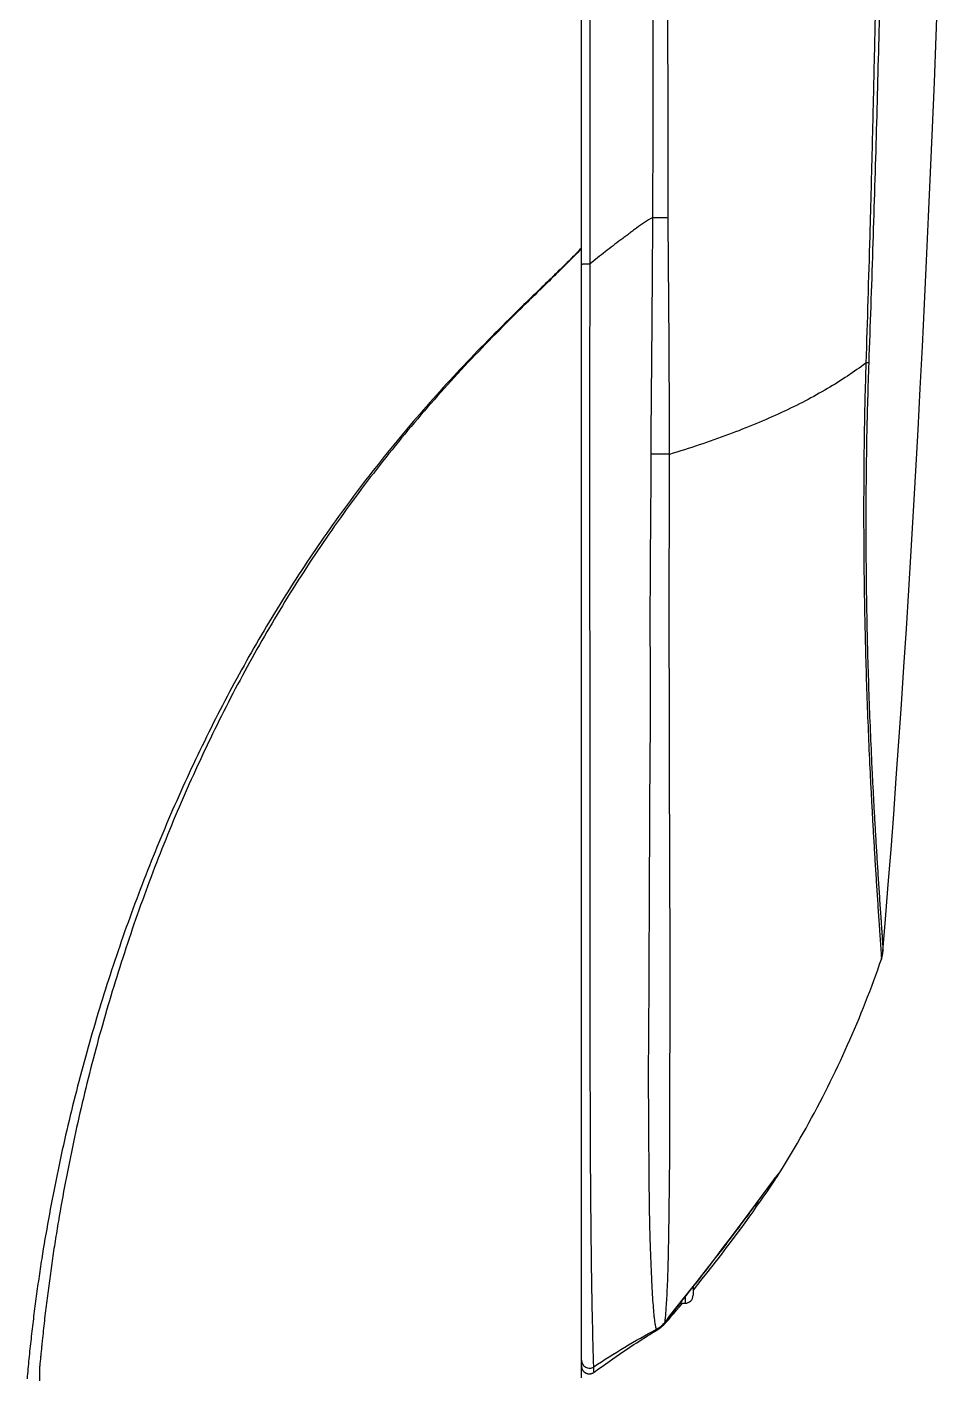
# Model space of a CAD drawing. Header units: millimetres. Extents: x 5828 to 6704, y 123 to 421.
# Drawn here: x 6343.873 to 6346.729, y 261.085 to 265.32 of the extents above; entities that cross this region are included whole.
import ezdxf

# ---------------------------------------------------------------- set-up
doc = ezdxf.new("R2010")
doc.units = ezdxf.units.MM
doc.layers.add('外形图', color=7, linetype='Continuous')

msp = doc.modelspace()

# ---------------------------------------------------------------- linework, layer by layer
at = {"layer": '外形图', "linetype": 'ByBlock'}
for p, q in [((6345.611, 261.085), (6345.611, 276.4787)), ((6346.5564, 262.4224), (6346.5646, 262.5237)), ((6346.5558, 262.4168), (6346.5559, 262.4176)), ((6346.5559, 262.4176), (6346.556, 262.4184)), ((6346.556, 262.4184), (6346.5561, 262.4191)), ((6346.5561, 262.4191), (6346.5562, 262.4198)), ((6346.5562, 262.4205), (6346.5563, 262.4211)), ((6346.5562, 262.4198), (6346.5562, 262.4205)), ((6346.5563, 262.4211), (6346.5564, 262.4218)), ((6346.5564, 262.4218), (6346.5564, 262.4224)), ((6346.2268, 261.7196), (6346.2413, 261.7428)), ((6346.1372, 261.6017), (6346.2141, 261.7061)), ((6346.207, 261.6895), (6346.2129, 261.6984)), ((6346.2129, 261.6984), (6346.2174, 261.7051)), ((6346.2141, 261.7061), (6346.2186, 261.7122)), ((6346.2174, 261.7051), (6346.2207, 261.7101)), ((6346.2186, 261.7122), (6346.2214, 261.7158)), ((6346.2207, 261.7101), (6346.2231, 261.7138)), ((6346.2214, 261.7158), (6346.2232, 261.7183)), ((6346.2231, 261.7138), (6346.2252, 261.7171)), ((6346.2232, 261.7183), (6346.2248, 261.7203)), ((6346.2248, 261.7203), (6346.2258, 261.7216)), ((6346.2252, 261.7171), (6346.2268, 261.7196)), ((6346.2258, 261.7216), (6346.2267, 261.7227)), ((6346.2267, 261.7227), (6346.2271, 261.7233)), ((6346.2271, 261.7233), (6346.2276, 261.7238)), ((6346.2276, 261.7238), (6346.2279, 261.7242)), ((6346.2279, 261.7242), (6346.2282, 261.7246)), ((6346.2285, 261.725), (6346.2286, 261.725)), ((6346.1724, 261.6391), (6346.1832, 261.6546)), ((6346.1832, 261.6546), (6346.1928, 261.6686)), ((6346.1928, 261.6686), (6346.2003, 261.6796)), ((6346.2003, 261.6796), (6346.207, 261.6895)), ((6346.1492, 261.6063), (6346.1604, 261.6222)), ((6346.1604, 261.6222), (6346.1724, 261.6391)), ((6346.1089, 261.5636), (6346.1372, 261.6017)), ((6346.1105, 261.5529), (6346.1242, 261.5716)), ((6346.1242, 261.5716), (6346.1371, 261.5894)), ((6346.1371, 261.5894), (6346.1492, 261.6063)), ((6346.0559, 261.4936), (6346.082, 261.5279)), ((6346.0815, 261.5138), (6346.0962, 261.5336)), ((6346.082, 261.5279), (6346.1089, 261.5636)), ((6346.0962, 261.5336), (6346.1105, 261.5529)), ((6346.0293, 261.4589), (6346.0559, 261.4936)), ((6346.0509, 261.4734), (6346.0662, 261.4936)), ((6346.0662, 261.4936), (6346.0815, 261.5138)), ((6346.003, 261.425), (6346.0293, 261.4589)), ((6346.0199, 261.4335), (6346.0354, 261.4533)), ((6346.0354, 261.4533), (6346.0509, 261.4734)), ((6345.9739, 261.3878), (6346.003, 261.425)), ((6345.9899, 261.3954), (6346.0047, 261.4141)), ((6346.0047, 261.4141), (6346.0199, 261.4335)), ((6345.9357, 261.3393), (6345.9739, 261.3878)), ((6345.961, 261.3713), (6345.961, 261.3443)), ((6345.9756, 261.3776), (6345.9899, 261.3954)), ((6345.8874, 261.2783), (6345.9357, 261.3393)), ((6345.9185, 261.3082), (6345.9278, 261.3193)), ((6345.9199, 261.3193), (6345.936, 261.3193)), ((6345.936, 261.3397), (6345.936, 261.3193)), ((6345.8805, 261.2696), (6345.8874, 261.2783)), ((6345.8836, 261.2678), (6345.888, 261.2728)), ((6345.888, 261.2728), (6345.8939, 261.2795)), ((6345.8939, 261.2795), (6345.9005, 261.2871)), ((6345.9005, 261.2871), (6345.909, 261.2971)), ((6345.909, 261.2971), (6345.9185, 261.3082)), ((6345.8332, 261.2263), (6345.8411, 261.231)), ((6345.8411, 261.231), (6345.8483, 261.2354)), ((6345.8655, 261.2509), (6345.8687, 261.2545)), ((6345.8687, 261.2545), (6345.8743, 261.2615)), ((6345.871, 261.2538), (6345.8755, 261.2587)), ((6345.871, 261.2538), (6345.8712, 261.2541)), ((6345.8743, 261.2615), (6345.8768, 261.2648)), ((6345.8755, 261.2587), (6345.8775, 261.261)), ((6345.8768, 261.2648), (6345.8805, 261.2696)), ((6345.8775, 261.261), (6345.8804, 261.2642)), ((6345.8804, 261.2642), (6345.8836, 261.2678)), ((6345.7627, 261.1813), (6345.7735, 261.1885)), ((6345.7735, 261.1885), (6345.7844, 261.1955)), ((6345.7844, 261.1955), (6345.7953, 261.2026)), ((6345.7953, 261.2026), (6345.8064, 261.2097)), ((6345.8064, 261.2097), (6345.8177, 261.2167)), ((6345.8177, 261.2167), (6345.8254, 261.2215)), ((6345.8254, 261.2215), (6345.8332, 261.2263)), ((6345.7091, 261.1448), (6345.7199, 261.1523)), ((6345.7199, 261.1523), (6345.7306, 261.1597)), ((6345.7306, 261.1597), (6345.7413, 261.167)), ((6345.7413, 261.167), (6345.752, 261.1742)), ((6345.752, 261.1742), (6345.7627, 261.1813)), ((6345.6508, 261.103), (6345.6648, 261.1132)), ((6345.6648, 261.1132), (6345.6761, 261.1214)), ((6345.6761, 261.1214), (6345.6872, 261.1293)), ((6345.6872, 261.1293), (6345.6982, 261.1371)), ((6345.6982, 261.1371), (6345.7091, 261.1448))]:
    msp.add_line(p, q, dxfattribs=at)
for points in [[(6346.5646, 262.5237), (6346.5731, 262.6317), (6346.5816, 262.7413), (6346.5899, 262.8525), (6346.5981, 262.9654), (6346.6061, 263.08), (6346.6141, 263.1962), (6346.6219, 263.314), (6346.6296, 263.4335), (6346.6372, 263.5547), (6346.6447, 263.6776), (6346.652, 263.8023), (6346.6592, 263.9287), (6346.6663, 264.057), (6346.6732, 264.187), (6346.68, 264.3187), (6346.6866, 264.4523), (6346.6931, 264.5877), (6346.6994, 264.7248), (6346.7056, 264.8638), (6346.7116, 265.0045), (6346.7175, 265.1471), (6346.7232, 265.2914), (6346.7287, 265.4376)], [(6346.5514, 262.3983), (6346.5516, 262.399), (6346.5519, 262.4), (6346.5522, 262.401), (6346.5525, 262.4019), (6346.5528, 262.4028), (6346.553, 262.4036), (6346.5532, 262.4045), (6346.5535, 262.4053), (6346.5537, 262.4061), (6346.5539, 262.4068), (6346.554, 262.4075), (6346.5542, 262.4082), (6346.5543, 262.4089), (6346.5545, 262.4096), (6346.5546, 262.4102), (6346.5548, 262.4108), (6346.5549, 262.4114), (6346.555, 262.412), (6346.5551, 262.4125), (6346.5552, 262.413), (6346.5553, 262.4136), (6346.5554, 262.4141), (6346.5554, 262.4145), (6346.5555, 262.415), (6346.5556, 262.4155), (6346.5557, 262.4159), (6346.5558, 262.4168)], [(6346.2413, 261.7428), (6346.2508, 261.7583), (6346.2603, 261.7739), (6346.2696, 261.7896), (6346.2789, 261.8053), (6346.2881, 261.821), (6346.2972, 261.8368), (6346.3062, 261.8526), (6346.3151, 261.8685), (6346.324, 261.8845), (6346.3327, 261.9004), (6346.3414, 261.9165), (6346.3499, 261.9325), (6346.3584, 261.9487), (6346.3668, 261.9648), (6346.375, 261.9811), (6346.3832, 261.9973), (6346.3913, 262.0136), (6346.3993, 262.03), (6346.4073, 262.0464), (6346.4151, 262.0628), (6346.4228, 262.0793), (6346.4305, 262.0958), (6346.438, 262.1123), (6346.4454, 262.1289), (6346.4528, 262.1456), (6346.4601, 262.1622), (6346.4672, 262.1789), (6346.4743, 262.1957), (6346.4813, 262.2124), (6346.4881, 262.2293), (6346.4949, 262.2461), (6346.5016, 262.263), (6346.5082, 262.2799), (6346.5147, 262.2968), (6346.5211, 262.3138), (6346.5274, 262.3308), (6346.5336, 262.3479), (6346.5397, 262.3649), (6346.5457, 262.382), (6346.5514, 262.3983)], [(6346.2282, 261.7246), (6346.2284, 261.7248), (6346.2284, 261.7249)], [(6346.2286, 261.7251), (6346.2286, 261.7251), (6346.2287, 261.7251), (6346.2287, 261.7252)], [(6345.961, 261.3596), (6345.9619, 261.3607), (6345.9756, 261.3776)], [(6345.8483, 261.2354), (6345.8495, 261.2361), (6345.8506, 261.2368), (6345.8516, 261.2375), (6345.8527, 261.2381), (6345.8537, 261.2388), (6345.8547, 261.2396), (6345.8557, 261.2403), (6345.8567, 261.241), (6345.8577, 261.2417), (6345.8587, 261.2425), (6345.8596, 261.2432), (6345.8605, 261.244), (6345.8614, 261.2447), (6345.8623, 261.2455), (6345.8632, 261.2462), (6345.8641, 261.247), (6345.8649, 261.2477), (6345.8657, 261.2485), (6345.8665, 261.2493), (6345.8673, 261.25), (6345.8681, 261.2508), (6345.8688, 261.2516), (6345.8696, 261.2523), (6345.8703, 261.2531), (6345.871, 261.2538)], [(6345.611, 261.1231), (6345.611, 261.1226), (6345.611, 261.1222), (6345.611, 261.1217), (6345.6111, 261.1212), (6345.6111, 261.1208), (6345.6112, 261.1203), (6345.6112, 261.1198), (6345.6113, 261.1194), (6345.6114, 261.1189), (6345.6114, 261.1184), (6345.6115, 261.118), (6345.6116, 261.1175), (6345.6117, 261.1171), (6345.6119, 261.1166), (6345.612, 261.1162), (6345.6121, 261.1157), (6345.6123, 261.1153), (6345.6124, 261.1148), (6345.6126, 261.1144), (6345.6128, 261.1139), (6345.6129, 261.1135), (6345.6131, 261.1131), (6345.6133, 261.1126), (6345.6135, 261.1122), (6345.6137, 261.1118), (6345.6139, 261.1114), (6345.6142, 261.111), (6345.6144, 261.1106), (6345.6146, 261.1101), (6345.6149, 261.1097), (6345.6151, 261.1094), (6345.6154, 261.109), (6345.6157, 261.1086), (6345.6159, 261.1082), (6345.6162, 261.1078), (6345.6165, 261.1075), (6345.6168, 261.1071), (6345.6171, 261.1067), (6345.6174, 261.1064), (6345.6178, 261.106), (6345.6181, 261.1057), (6345.6184, 261.1054), (6345.6187, 261.105), (6345.6191, 261.1047), (6345.6194, 261.1044), (6345.6198, 261.1041), (6345.6202, 261.1038), (6345.6205, 261.1035), (6345.6209, 261.1032), (6345.6213, 261.1029), (6345.6217, 261.1026), (6345.622, 261.1024), (6345.6224, 261.1021), (6345.6228, 261.1019), (6345.6232, 261.1016), (6345.6236, 261.1014), (6345.6241, 261.1012), (6345.6245, 261.1009), (6345.6249, 261.1007), (6345.6253, 261.1005), (6345.6257, 261.1003), (6345.6262, 261.1001), (6345.6266, 261.1), (6345.627, 261.0998), (6345.6275, 261.0996), (6345.6279, 261.0995), (6345.6284, 261.0993), (6345.6288, 261.0992), (6345.6293, 261.099), (6345.6297, 261.0989), (6345.6302, 261.0988), (6345.6306, 261.0987), (6345.6311, 261.0986), (6345.6316, 261.0985), (6345.632, 261.0984), (6345.6325, 261.0984), (6345.633, 261.0983), (6345.6334, 261.0983), (6345.6339, 261.0982), (6345.6344, 261.0982), (6345.6348, 261.0981), (6345.6353, 261.0981), (6345.6358, 261.0981), (6345.6362, 261.0981), (6345.6367, 261.0981), (6345.6372, 261.0981), (6345.6376, 261.0982), (6345.6381, 261.0982), (6345.6386, 261.0983), (6345.6391, 261.0983), (6345.6395, 261.0984), (6345.64, 261.0984), (6345.6404, 261.0985), (6345.6409, 261.0986), (6345.6414, 261.0987), (6345.6418, 261.0988), (6345.6423, 261.0989), (6345.6427, 261.099), (6345.6432, 261.0992), (6345.6436, 261.0993), (6345.6441, 261.0995), (6345.6445, 261.0996), (6345.645, 261.0998), (6345.6454, 261.1), (6345.6458, 261.1001), (6345.6463, 261.1003), (6345.6467, 261.1005), (6345.6471, 261.1007), (6345.6475, 261.1009), (6345.648, 261.1012), (6345.6484, 261.1014), (6345.6488, 261.1016), (6345.6492, 261.1019), (6345.6496, 261.1021), (6345.65, 261.1024), (6345.6504, 261.1026), (6345.6507, 261.1029)]]:
    msp.add_lwpolyline(points, dxfattribs=at)
for centre, radius, start, end in [((6345.8328, 257.7174), 6.2635, 89.50174, 90.02803), ((6345.936, 261.3443), 0.025, 270, 0), ((6345.799, 261.326), 0.0999, 298.2905, 312.5518), ((6345.8511, 261.2695), 0.023, 312.0608, 319.5507), ((6345.5936, 261.5149), 0.3809, 316.7857, 317.6198), ((6345.8572, 261.2745), 0.0214, 316.6777, 322.6743)]:
    msp.add_arc(centre, radius, start, end, dxfattribs=at)
for points, knots in [([(6345.6381, 264.5778), (6345.6381, 264.6398), (6345.6381, 264.7638), (6345.638, 265.0119), (6345.638, 265.446), (6345.638, 266.0661), (6345.6379, 266.8103), (6345.6379, 267.5545), (6345.6378, 268.2987), (6345.6378, 269.0428), (6345.6377, 269.787), (6345.6376, 270.5312), (6345.6376, 271.2754), (6345.6375, 272.0196), (6345.6375, 272.6397), (6345.6375, 273.1358), (6345.6374, 273.5079), (6345.6374, 273.88), (6345.6375, 274.2521), (6345.6376, 274.5622), (6345.6376, 274.8102), (6345.6377, 274.9963), (6345.6377, 275.1823), (6345.6377, 275.3684), (6345.6377, 275.5544), (6345.6378, 275.7095), (6345.6378, 275.8335), (6345.6378, 275.9265), (6345.6378, 276.0195), (6345.6378, 276.0971), (6345.6378, 276.1591), (6345.6378, 276.2056), (6345.6378, 276.2521), (6345.6378, 276.2986), (6345.6377, 276.3374), (6345.6377, 276.3684), (6345.6377, 276.3916), (6345.6377, 276.4149), (6345.6377, 276.4343), (6345.6377, 276.4498), (6345.6377, 276.4595), (6345.6377, 276.4672), (6345.6377, 276.473), (6345.6377, 276.4779), (6345.6377, 276.4813), (6345.6377, 276.4832), (6345.6377, 276.4842), (6345.6377, 276.4846)], [0, 0, 0, 0, 0.015625, 0.03125, 0.0625, 0.125, 0.1875, 0.25, 0.3125, 0.375, 0.4375, 0.5, 0.5625, 0.625, 0.6875, 0.71875, 0.75, 0.78125, 0.8125, 0.84375, 0.859375, 0.875, 0.890625, 0.90625, 0.921875, 0.9375, 0.945313, 0.953125, 0.960938, 0.96875, 0.972656, 0.976563, 0.980469, 0.984375, 0.988281, 0.990234, 0.992188, 0.994141, 0.996094, 0.99707, 0.998047, 0.998535, 0.999023, 0.999512, 0.999756, 0.999878, 1, 1, 1, 1]), ([(6345.835, 264.7233), (6345.8353, 264.7937), (6345.8357, 264.9346), (6345.8359, 265.1458), (6345.8361, 265.3571), (6345.8364, 265.6388), (6345.8369, 265.991), (6345.8373, 266.4136), (6345.8371, 266.8362), (6345.8364, 267.3997), (6345.8361, 268.1041), (6345.8367, 268.8084), (6345.8365, 269.3718), (6345.8357, 269.7239), (6345.8348, 270.0055), (6345.8337, 270.2871), (6345.8322, 270.639), (6345.8314, 271.0612), (6345.8317, 271.4833), (6345.8324, 271.8349), (6345.8322, 272.116), (6345.8315, 272.3269), (6345.8305, 272.5376), (6345.8298, 272.7132), (6345.8296, 272.8537), (6345.8297, 272.959), (6345.8299, 273.0642), (6345.83, 273.1694), (6345.8298, 273.2747), (6345.8291, 273.3799), (6345.8283, 273.4852), (6345.8275, 273.5903), (6345.8274, 273.6954), (6345.8277, 273.8348), (6345.8283, 273.9735), (6345.8282, 274.1113), (6345.828, 274.2135), (6345.8278, 274.3147), (6345.8278, 274.4473), (6345.8281, 274.6097), (6345.8287, 274.8001), (6345.8293, 274.9839), (6345.8298, 275.1602), (6345.83, 275.3282), (6345.8302, 275.487), (6345.8305, 275.636), (6345.8309, 275.7743), (6345.8315, 275.9015), (6345.832, 276.0169), (6345.8325, 276.1056), (6345.8328, 276.1703), (6345.8329, 276.214), (6345.833, 276.2544), (6345.8331, 276.2915), (6345.8331, 276.3252), (6345.8332, 276.3555), (6345.8332, 276.3822), (6345.8333, 276.4023), (6345.8334, 276.4166), (6345.8334, 276.426), (6345.8335, 276.4345), (6345.8335, 276.4422), (6345.8336, 276.4489), (6345.8337, 276.4547), (6345.8338, 276.4596), (6345.8338, 276.4632), (6345.8339, 276.4656), (6345.8339, 276.467), (6345.8339, 276.4683), (6345.834, 276.4693), (6345.834, 276.47), (6345.834, 276.4704), (6345.834, 276.4707), (6345.8341, 276.4709), (6345.8341, 276.471), (6345.8341, 276.4711), (6345.8341, 276.4711), (6345.8341, 276.4711)], [0, 0, 0, 0, 0.017981, 0.035965, 0.053949, 0.071934, 0.107904, 0.143878, 0.179853, 0.215829, 0.287778, 0.35972, 0.395686, 0.43165, 0.44963, 0.467609, 0.503561, 0.539502, 0.575427, 0.611335, 0.629283, 0.647229, 0.665172, 0.683109, 0.692074, 0.701036, 0.709994, 0.718952, 0.727909, 0.736868, 0.745827, 0.754782, 0.763727, 0.77265, 0.790377, 0.799153, 0.807854, 0.81647, 0.824991, 0.841712, 0.857944, 0.873614, 0.888647, 0.90297, 0.916513, 0.92921, 0.941004, 0.951843, 0.961682, 0.970482, 0.97448, 0.978203, 0.981647, 0.984806, 0.987675, 0.990252, 0.992531, 0.99451, 0.995386, 0.996186, 0.99691, 0.997559, 0.998131, 0.998627, 0.999046, 0.99939, 0.999533, 0.999657, 0.999762, 0.999847, 0.999914, 0.99994, 0.999962, 0.999978, 0.99999, 0.999997, 1, 1, 1, 1]), ([(6345.8831, 264.7227), (6345.8832, 264.8632), (6345.8827, 265.074), (6345.8822, 265.3551), (6345.8819, 265.566), (6345.882, 265.7768), (6345.8821, 266.0579), (6345.8821, 266.4093), (6345.8817, 266.831), (6345.8813, 267.2528), (6345.8813, 267.6745), (6345.8818, 268.0961), (6345.8826, 268.5178), (6345.8835, 268.9394), (6345.8841, 269.361), (6345.884, 269.7826), (6345.8832, 270.2041), (6345.8823, 270.6255), (6345.8824, 270.9766), (6345.883, 271.2573), (6345.8841, 271.538), (6345.8854, 271.8186), (6345.8861, 272.0991), (6345.8861, 272.3094), (6345.8857, 272.5197), (6345.8854, 272.7299), (6345.8858, 272.9051), (6345.8865, 273.0451), (6345.887, 273.1501), (6345.8873, 273.255), (6345.8871, 273.36), (6345.8866, 273.465), (6345.8861, 273.57), (6345.8861, 273.6748), (6345.8864, 273.7794), (6345.8869, 273.8835), (6345.8872, 273.9872), (6345.8871, 274.0901), (6345.8868, 274.1922), (6345.8865, 274.2933), (6345.8863, 274.4259), (6345.8863, 274.5882), (6345.8866, 274.7787), (6345.8868, 274.9626), (6345.8868, 275.139), (6345.8865, 275.3073), (6345.886, 275.4664), (6345.8856, 275.6157), (6345.8854, 275.7544), (6345.8853, 275.882), (6345.8852, 275.9978), (6345.8851, 276.0868), (6345.8849, 276.1517), (6345.8848, 276.1957), (6345.8846, 276.2363), (6345.8844, 276.2735), (6345.8841, 276.3074), (6345.8839, 276.3377), (6345.8837, 276.3646), (6345.8836, 276.3848), (6345.8836, 276.3992), (6345.8835, 276.4086), (6345.8835, 276.4172), (6345.8835, 276.4248), (6345.8835, 276.4316), (6345.8835, 276.4374), (6345.8835, 276.4424), (6345.8835, 276.4459), (6345.8835, 276.4483), (6345.8836, 276.4498), (6345.8836, 276.451), (6345.8836, 276.452), (6345.8836, 276.4527), (6345.8836, 276.4531), (6345.8836, 276.4534), (6345.8836, 276.4536), (6345.8836, 276.4537), (6345.8836, 276.4538), (6345.8836, 276.4538), (6345.8836, 276.4538)], [0, 0, 0, 0, 0.03594, 0.053912, 0.071884, 0.089856, 0.107828, 0.143775, 0.179723, 0.215671, 0.251619, 0.287565, 0.323508, 0.359449, 0.395387, 0.431322, 0.467252, 0.503175, 0.539086, 0.557035, 0.57498, 0.610857, 0.628789, 0.646719, 0.664646, 0.682567, 0.700477, 0.709427, 0.718376, 0.727324, 0.736274, 0.745225, 0.754172, 0.76311, 0.772029, 0.780916, 0.789755, 0.798534, 0.80724, 0.815862, 0.824391, 0.841131, 0.857388, 0.873088, 0.888158, 0.902522, 0.916111, 0.928857, 0.9407, 0.951588, 0.961475, 0.970321, 0.974341, 0.978085, 0.981548, 0.984725, 0.987612, 0.990204, 0.992497, 0.994487, 0.995368, 0.996173, 0.996902, 0.997553, 0.998128, 0.998626, 0.999047, 0.999392, 0.999535, 0.999659, 0.999764, 0.99985, 0.999916, 0.999942, 0.999963, 0.99998, 0.999991, 0.999998, 1, 1, 1, 1]), ([(6346.6145, 275.6383), (6346.6145, 275.6383), (6346.6145, 275.6383), (6346.6143, 275.6384), (6346.6141, 275.6381), (6346.6139, 275.6377), (6346.6137, 275.637), (6346.6134, 275.636), (6346.6132, 275.6348), (6346.6128, 275.6332), (6346.6125, 275.6314), (6346.6121, 275.6294), (6346.6115, 275.6261), (6346.6107, 275.6213), (6346.6097, 275.6146), (6346.6086, 275.607), (6346.6074, 275.5982), (6346.6061, 275.5883), (6346.6047, 275.5774), (6346.6026, 275.5607), (6346.5999, 275.5372), (6346.5963, 275.5059), (6346.5925, 275.4705), (6346.5884, 275.4311), (6346.5841, 275.3877), (6346.5779, 275.3223), (6346.5699, 275.2313), (6346.5606, 275.1117), (6346.5515, 274.9788), (6346.543, 274.8335), (6346.5357, 274.677), (6346.5299, 274.5103), (6346.5259, 274.335), (6346.5239, 274.1523), (6346.5241, 273.9961), (6346.5256, 273.8686), (6346.528, 273.7386), (6346.5316, 273.6079), (6346.5351, 273.4769), (6346.5384, 273.3457), (6346.542, 273.1817), (6346.5461, 272.9848), (6346.55, 272.7878), (6346.5548, 272.5249), (6346.5598, 272.1961), (6346.5644, 271.8013), (6346.5681, 271.4063), (6346.5709, 271.0109), (6346.5729, 270.6153), (6346.5739, 270.2194), (6346.5741, 269.8234), (6346.5737, 269.4271), (6346.5728, 269.0307), (6346.5712, 268.6341), (6346.5683, 268.1051), (6346.5641, 267.5759), (6346.5589, 267.0466), (6346.5542, 266.6495), (6346.5486, 266.2523), (6346.5419, 265.8552), (6346.5353, 265.5243), (6346.5296, 265.2595), (6346.525, 265.061), (6346.5202, 264.8624), (6346.513, 264.5977), (6346.5068, 264.3993), (6346.5028, 264.2669)], [0, 0, 0, 0, 0.00001, 0.000018, 0.000039, 0.000081, 0.000146, 0.000235, 0.000348, 0.000485, 0.000646, 0.000831, 0.001041, 0.001531, 0.002118, 0.002802, 0.00358, 0.004455, 0.005424, 0.006487, 0.008891, 0.011663, 0.014796, 0.018282, 0.022115, 0.026287, 0.035616, 0.046191, 0.05793, 0.070748, 0.084556, 0.099252, 0.114716, 0.130813, 0.147424, 0.155892, 0.164447, 0.181708, 0.190362, 0.199016, 0.216316, 0.233622, 0.250946, 0.26828, 0.302961, 0.337658, 0.372384, 0.40714, 0.441919, 0.476714, 0.511528, 0.54636, 0.581207, 0.616067, 0.650938, 0.720712, 0.755614, 0.790523, 0.825435, 0.860349, 0.895264, 0.912722, 0.930179, 0.947635, 0.965092, 1, 1, 1, 1]), ([(6346.6263, 275.5971), (6346.6263, 275.5974), (6346.6263, 275.5977), (6346.6262, 275.5981), (6346.6261, 275.5983), (6346.626, 275.5985), (6346.6258, 275.5984), (6346.6257, 275.5983), (6346.6257, 275.5981), (6346.6256, 275.5979), (6346.6255, 275.5977), (6346.6253, 275.5972), (6346.6252, 275.5967), (6346.6249, 275.5958), (6346.6247, 275.5946), (6346.6244, 275.5933), (6346.6241, 275.5919), (6346.6238, 275.5906), (6346.6236, 275.5892), (6346.6233, 275.5879), (6346.623, 275.586), (6346.6226, 275.5838), (6346.6222, 275.581), (6346.6216, 275.5774), (6346.6209, 275.5728), (6346.6201, 275.5673), (6346.6193, 275.5619), (6346.6183, 275.5546), (6346.617, 275.5454), (6346.6151, 275.5308), (6346.6127, 275.5125), (6346.61, 275.4905), (6346.6065, 275.4612), (6346.6024, 275.4245), (6346.5976, 275.3805), (6346.593, 275.3364), (6346.5887, 275.2923), (6346.5832, 275.2336), (6346.5767, 275.16), (6346.5696, 275.0717), (6346.5632, 274.9834), (6346.5554, 274.8655), (6346.5473, 274.7181), (6346.5401, 274.5411), (6346.5354, 274.364), (6346.5329, 274.1869), (6346.5326, 274.0097), (6346.5343, 273.8621), (6346.5368, 273.744), (6346.5392, 273.6554), (6346.5418, 273.5669), (6346.5452, 273.4488), (6346.5491, 273.3013), (6346.5532, 273.1242), (6346.5572, 272.947), (6346.5609, 272.7699), (6346.5645, 272.5928), (6346.5688, 272.3566), (6346.5734, 272.0614), (6346.5779, 271.7071), (6346.5817, 271.3528), (6346.5847, 270.9985), (6346.5879, 270.5261), (6346.5899, 269.9356), (6346.5901, 269.2269), (6346.5882, 268.5183), (6346.5838, 267.8097), (6346.578, 267.2192), (6346.5721, 266.7468), (6346.5667, 266.3925), (6346.5604, 266.0383), (6346.5528, 265.684), (6346.5457, 265.3888), (6346.5396, 265.1527), (6346.5348, 264.9756), (6346.5296, 264.7985), (6346.524, 264.6215), (6346.5179, 264.4444), (6346.5137, 264.3264), (6346.5117, 264.2674)], [0, 0, 0, 0, 0.000061, 0.000092, 0.000107, 0.000122, 0.000137, 0.000153, 0.000168, 0.000183, 0.000214, 0.000244, 0.000305, 0.000366, 0.000488, 0.00061, 0.000732, 0.000855, 0.000977, 0.001099, 0.001221, 0.001465, 0.001709, 0.001953, 0.002441, 0.00293, 0.003418, 0.003906, 0.004883, 0.005859, 0.007813, 0.009766, 0.011719, 0.015625, 0.019531, 0.023438, 0.027344, 0.03125, 0.039063, 0.046875, 0.054688, 0.0625, 0.078125, 0.09375, 0.109375, 0.125, 0.140625, 0.156249, 0.164062, 0.171874, 0.179687, 0.187499, 0.203124, 0.218749, 0.234374, 0.249999, 0.265625, 0.28125, 0.3125, 0.34375, 0.375, 0.40625, 0.4375, 0.5, 0.5625, 0.625, 0.6875, 0.75, 0.78125, 0.8125, 0.84375, 0.875, 0.90625, 0.921875, 0.9375, 0.953125, 0.96875, 0.984375, 1, 1, 1, 1]), ([(6345.835, 264.7233), (6345.826, 264.7186), (6345.8085, 264.7079), (6345.7878, 264.6929), (6345.7715, 264.6806), (6345.7593, 264.6714), (6345.747, 264.6622), (6345.7306, 264.65), (6345.7102, 264.6346), (6345.686, 264.6159), (6345.662, 264.5969), (6345.646, 264.5841), (6345.6381, 264.5778)], [0, 0, 0, 0, 0.124782, 0.249964, 0.312646, 0.375261, 0.437792, 0.500261, 0.625116, 0.750018, 0.875003, 1, 1, 1, 1]), ([(6345.8297, 263.9809), (6345.8296, 264.0428), (6345.8308, 264.1666), (6345.8326, 264.3522), (6345.8338, 264.5378), (6345.8347, 264.6616), (6345.8352, 264.7234)], [0, 0, 0, 0, 0.250074, 0.500043, 0.750011, 1, 1, 1, 1]), ([(6345.835, 264.7233), (6345.8393, 264.7233), (6345.8477, 264.7232), (6345.8581, 264.723), (6345.8661, 264.7229), (6345.872, 264.7228), (6345.8776, 264.7227), (6345.8813, 264.7225), (6345.8831, 264.7224)], [0, 0, 0, 0, 0.26533, 0.523267, 0.648111, 0.769494, 0.886926, 1, 1, 1, 1]), ([(6345.8872, 263.9807), (6345.887, 264.0116), (6345.8868, 264.0734), (6345.8868, 264.1662), (6345.8865, 264.259), (6345.8858, 264.3826), (6345.8844, 264.5372), (6345.8834, 264.6608), (6345.8831, 264.7227)], [0, 0, 0, 0, 0.125051, 0.250068, 0.37506, 0.500042, 0.750012, 1, 1, 1, 1]), ([(6345.611, 264.6269), (6345.5964, 264.6117), (6345.5667, 264.5819), (6345.5215, 264.5378), (6345.4761, 264.494), (6345.4157, 264.4354), (6345.3408, 264.3615), (6345.2527, 264.2709), (6345.1669, 264.1783), (6345.0557, 264.0519), (6344.9232, 263.8882), (6344.7753, 263.6832), (6344.6388, 263.4704), (6344.5137, 263.2506), (6344.3999, 263.0248), (6344.2969, 262.7937), (6344.2044, 262.5583), (6344.1222, 262.3191), (6344.0504, 262.0765), (6343.9993, 261.872), (6343.9638, 261.7072), (6343.94, 261.5831), (6343.9224, 261.4792), (6343.9098, 261.3959), (6343.901, 261.3333), (6343.893, 261.2706), (6343.8869, 261.2183), (6343.8824, 261.1764), (6343.8791, 261.145), (6343.8762, 261.1135), (6343.8741, 261.0926), (6343.8733, 261.0821)], [0, 0, 0, 0, 0.015611, 0.031222, 0.046832, 0.062443, 0.093666, 0.124889, 0.156114, 0.187341, 0.249798, 0.31227, 0.37476, 0.437268, 0.49979, 0.562321, 0.624857, 0.687393, 0.749926, 0.812454, 0.843717, 0.874978, 0.906237, 0.921866, 0.937494, 0.953121, 0.968748, 0.976561, 0.984374, 0.992187, 1, 1, 1, 1]), ([(6345.611, 264.6251), (6345.5965, 264.6099), (6345.567, 264.5801), (6345.522, 264.536), (6345.4769, 264.492), (6345.4169, 264.4333), (6345.3425, 264.3592), (6345.2551, 264.2685), (6345.17, 264.1757), (6345.0597, 264.0489), (6344.9284, 263.8849), (6344.7821, 263.6796), (6344.6474, 263.4664), (6344.5243, 263.2461), (6344.4126, 263.0199), (6344.3121, 262.7884), (6344.2224, 262.5526), (6344.1433, 262.3129), (6344.0862, 262.1105), (6344.0459, 261.9473), (6344.0183, 261.8243), (6343.9934, 261.7006), (6343.9749, 261.5972), (6343.9614, 261.5143), (6343.9519, 261.452), (6343.9446, 261.4), (6343.9391, 261.3583), (6343.9351, 261.327), (6343.9313, 261.2958), (6343.9277, 261.2645), (6343.9242, 261.2331), (6343.9215, 261.207), (6343.9193, 261.1861), (6343.9178, 261.1705), (6343.9164, 261.1548), (6343.9149, 261.1391), (6343.9133, 261.126), (6343.9125, 261.1156), (6343.9122, 261.1077), (6343.9123, 261.0999), (6343.9125, 261.0895), (6343.9125, 261.0817), (6343.9121, 261.0765)], [0, 0, 0, 0, 0.015613, 0.031225, 0.046838, 0.062451, 0.093678, 0.124905, 0.156135, 0.187367, 0.249833, 0.312315, 0.374816, 0.437335, 0.499868, 0.562409, 0.624953, 0.687494, 0.750028, 0.781293, 0.812555, 0.843813, 0.875068, 0.890695, 0.906321, 0.921946, 0.929758, 0.93757, 0.945382, 0.953194, 0.961006, 0.968818, 0.972725, 0.976629, 0.980532, 0.984443, 0.988359, 0.990308, 0.992249, 0.994185, 0.996119, 1, 1, 1, 1]), ([(6345.611, 264.5769), (6345.611, 264.5769), (6345.6112, 264.577), (6345.6116, 264.5771), (6345.6123, 264.5772), (6345.6132, 264.5773), (6345.6143, 264.5773), (6345.6157, 264.5774), (6345.6173, 264.5775), (6345.6199, 264.5776), (6345.6234, 264.5777), (6345.628, 264.5777), (6345.6321, 264.5777), (6345.6355, 264.5776), (6345.6372, 264.5777), (6345.6381, 264.5777)], [0, 0, 0, 0, 0.006079, 0.021212, 0.045795, 0.079661, 0.122482, 0.173818, 0.233129, 0.299789, 0.452256, 0.624755, 0.809962, 0.904887, 1, 1, 1, 1]), ([(6345.6498, 261.12), (6345.6495, 261.1275), (6345.649, 261.1453), (6345.6476, 261.1913), (6345.6459, 261.2673), (6345.6437, 261.3793), (6345.6418, 261.5176), (6345.6403, 261.6805), (6345.6393, 261.8667), (6345.6388, 262.0751), (6345.6386, 262.2621), (6345.6386, 262.4216), (6345.6386, 262.548), (6345.6386, 262.6786), (6345.6387, 262.8132), (6345.6386, 262.9513), (6345.6385, 263.0926), (6345.6384, 263.2366), (6345.6381, 263.3827), (6345.6377, 263.5305), (6345.6373, 263.6795), (6345.637, 263.8291), (6345.637, 264.0288), (6345.6377, 264.2786), (6345.6383, 264.4783), (6345.6386, 264.5782)], [0, 0, 0, 0, 0.006524, 0.015424, 0.0399, 0.072512, 0.112602, 0.159858, 0.213814, 0.274147, 0.340683, 0.375968, 0.412525, 0.450351, 0.489268, 0.529264, 0.570188, 0.611842, 0.65413, 0.696936, 0.740082, 0.78338, 0.82671, 0.913354, 1, 1, 1, 1]), ([(6346.5028, 264.2669), (6346.4841, 264.2527), (6346.4447, 264.2248), (6346.3813, 264.1853), (6346.312, 264.1472), (6346.2371, 264.1104), (6346.1568, 264.0752), (6346.0405, 264.0294), (6345.9496, 263.9993), (6345.8872, 263.9806)], [0, 0, 0, 0, 0.102949, 0.212355, 0.328288, 0.450648, 0.579228, 0.713787, 1, 1, 1, 1]), ([(6346.5028, 264.2669), (6346.5016, 264.228), (6346.4994, 264.1501), (6346.4972, 264.0333), (6346.496, 263.9164), (6346.4956, 263.7995), (6346.496, 263.6826), (6346.4972, 263.5657), (6346.4993, 263.4489), (6346.5022, 263.332), (6346.506, 263.2152), (6346.5105, 263.0984), (6346.5149, 263.0011), (6346.5188, 262.9233), (6346.5219, 262.8649), (6346.5252, 262.8066), (6346.5286, 262.7482), (6346.5316, 262.6996), (6346.534, 262.6607), (6346.5359, 262.6316), (6346.5378, 262.6024), (6346.5397, 262.5733), (6346.5417, 262.5441), (6346.5434, 262.5198), (6346.5447, 262.5004), (6346.5457, 262.4858), (6346.5467, 262.4712), (6346.5475, 262.4591), (6346.5482, 262.4494), (6346.5487, 262.4421), (6346.5492, 262.4348), (6346.5497, 262.4275), (6346.5501, 262.4214), (6346.5504, 262.4166), (6346.5506, 262.4129), (6346.5508, 262.4099), (6346.551, 262.4074), (6346.5511, 262.4056), (6346.5512, 262.4038), (6346.5512, 262.4023), (6346.5513, 262.4011), (6346.5513, 262.4001), (6346.5514, 262.3994), (6346.5514, 262.3988), (6346.5514, 262.3985), (6346.5514, 262.3983)], [0, 0, 0, 0, 0.0625, 0.125, 0.1875, 0.25, 0.3125, 0.375, 0.4375, 0.5, 0.5625, 0.625, 0.6875, 0.71875, 0.75, 0.78125, 0.8125, 0.84375, 0.859375, 0.875, 0.890625, 0.90625, 0.921875, 0.9375, 0.945313, 0.953125, 0.960938, 0.96875, 0.972656, 0.976563, 0.980469, 0.984375, 0.988282, 0.990235, 0.992188, 0.994141, 0.995117, 0.996094, 0.997071, 0.998047, 0.998535, 0.999024, 0.999512, 0.999756, 1, 1, 1, 1]), ([(6346.5117, 264.2674), (6346.5103, 264.2289), (6346.5078, 264.152), (6346.505, 264.0367), (6346.5033, 263.9213), (6346.5023, 263.7675), (6346.503, 263.6136), (6346.5054, 263.4598), (6346.5082, 263.3444), (6346.5117, 263.2291), (6346.5162, 263.1138), (6346.5205, 263.0177), (6346.5243, 262.9409), (6346.5273, 262.8833), (6346.5306, 262.8257), (6346.5339, 262.7681), (6346.5375, 262.7105), (6346.5405, 262.6625), (6346.543, 262.6241), (6346.545, 262.5954), (6346.5469, 262.5666), (6346.5486, 262.5426), (6346.5499, 262.5234), (6346.5509, 262.509), (6346.5519, 262.4946), (6346.5529, 262.4802), (6346.5537, 262.4682), (6346.5543, 262.4586), (6346.5548, 262.4515), (6346.5552, 262.4455), (6346.5555, 262.4407), (6346.5557, 262.4371), (6346.5559, 262.4335), (6346.5561, 262.4305), (6346.5563, 262.4281), (6346.5563, 262.4263), (6346.5564, 262.4248), (6346.5564, 262.4236), (6346.5565, 262.423), (6346.5564, 262.4227)], [0, 0, 0, 0, 0.0625, 0.125, 0.1875, 0.25, 0.374999, 0.437499, 0.499999, 0.562499, 0.624999, 0.687499, 0.718749, 0.749999, 0.78125, 0.8125, 0.84375, 0.875, 0.890625, 0.90625, 0.921875, 0.9375, 0.945312, 0.953125, 0.960938, 0.96875, 0.976563, 0.980469, 0.984375, 0.988281, 0.990234, 0.992188, 0.994141, 0.996094, 0.99707, 0.998047, 0.999024, 0.999512, 1, 1, 1, 1]), ([(6346.5117, 264.2674), (6346.5105, 264.2672), (6346.5075, 264.2671), (6346.5046, 264.267), (6346.5028, 264.267)], [0, 0, 0, 0, 0.387557, 1, 1, 1, 1]), ([(6345.8463, 261.238), (6345.8459, 261.2392), (6345.845, 261.2421), (6345.8438, 261.2473), (6345.8426, 261.2541), (6345.8413, 261.2625), (6345.84, 261.2725), (6345.8384, 261.2891), (6345.8364, 261.3139), (6345.8342, 261.3483), (6345.8321, 261.3886), (6345.8299, 261.4349), (6345.8278, 261.4868), (6345.8261, 261.5445), (6345.8242, 261.6324), (6345.8234, 261.7274), (6345.8226, 261.8291), (6345.8221, 261.9125), (6345.8217, 262.0006), (6345.8218, 262.0933), (6345.8224, 262.1903), (6345.8233, 262.2913), (6345.8238, 262.3959), (6345.824, 262.504), (6345.8243, 262.5962), (6345.8247, 262.6715), (6345.8251, 262.7292), (6345.8254, 262.7875), (6345.8255, 262.8465), (6345.8258, 262.9061), (6345.8262, 262.9664), (6345.8268, 263.0272), (6345.8273, 263.1093), (6345.8276, 263.213), (6345.8272, 263.3385), (6345.8269, 263.4654), (6345.8272, 263.5935), (6345.8281, 263.7223), (6345.8294, 263.8515), (6345.8298, 263.9377), (6345.8297, 263.9809)], [0, 0, 0, 0, 0.001378, 0.00331, 0.005817, 0.008912, 0.012601, 0.016884, 0.027197, 0.03977, 0.054522, 0.071393, 0.090354, 0.111389, 0.13447, 0.186491, 0.215215, 0.245636, 0.277742, 0.311534, 0.346941, 0.383806, 0.421969, 0.461357, 0.50197, 0.522722, 0.54374, 0.564995, 0.586482, 0.608218, 0.630193, 0.652376, 0.674739, 0.71994, 0.765712, 0.811998, 0.858704, 0.905695, 0.952829, 1, 1, 1, 1]), ([(6345.8728, 261.2598), (6345.8731, 261.2615), (6345.8737, 261.2653), (6345.8748, 261.2751), (6345.8761, 261.2912), (6345.8778, 261.3151), (6345.8796, 261.3451), (6345.8813, 261.3809), (6345.8828, 261.4223), (6345.8839, 261.4692), (6345.8849, 261.5216), (6345.8858, 261.5793), (6345.887, 261.6669), (6345.8881, 261.7611), (6345.8886, 261.8619), (6345.8886, 261.9444), (6345.8886, 262.0314), (6345.8888, 262.1561), (6345.8896, 262.2862), (6345.8895, 262.4212), (6345.889, 262.5091), (6345.8886, 262.5812), (6345.8884, 262.6364), (6345.8884, 262.6924), (6345.8882, 262.7491), (6345.888, 262.8065), (6345.8876, 262.8645), (6345.8875, 262.9232), (6345.8876, 262.9825), (6345.8877, 263.0423), (6345.8877, 263.1231), (6345.8873, 263.225), (6345.8864, 263.3485), (6345.8858, 263.4733), (6345.886, 263.5993), (6345.8869, 263.7261), (6345.8878, 263.8533), (6345.8876, 263.9382), (6345.8872, 263.9806)], [0, 0, 0, 0, 0.001878, 0.004304, 0.010851, 0.019694, 0.030758, 0.043948, 0.059188, 0.076432, 0.095672, 0.116903, 0.14011, 0.192188, 0.220855, 0.251177, 0.283153, 0.316787, 0.388632, 0.426527, 0.465624, 0.485626, 0.505931, 0.526523, 0.547372, 0.568454, 0.589767, 0.61133, 0.633128, 0.655131, 0.677309, 0.722133, 0.767527, 0.813435, 0.859768, 0.906394, 0.953173, 1, 1, 1, 1]), ([(6346.2268, 261.7196), (6346.2272, 261.7203), (6346.2279, 261.7214), (6346.2288, 261.7228), (6346.2294, 261.7239), (6346.2301, 261.725), (6346.2307, 261.7261), (6346.2313, 261.727), (6346.2317, 261.7277), (6346.2319, 261.7282), (6346.2321, 261.7286), (6346.2323, 261.7288), (6346.2324, 261.7291), (6346.2324, 261.7293), (6346.2325, 261.7294), (6346.2325, 261.7296), (6346.2325, 261.7297), (6346.2324, 261.7297), (6346.2324, 261.7297), (6346.2323, 261.7296), (6346.2321, 261.7295), (6346.2319, 261.7293), (6346.2317, 261.7291), (6346.2315, 261.7289), (6346.2312, 261.7285), (6346.2309, 261.7281), (6346.2304, 261.7277), (6346.2299, 261.727), (6346.2292, 261.7262), (6346.2284, 261.7252), (6346.2277, 261.7242), (6346.2266, 261.7229), (6346.2253, 261.7212), (6346.2238, 261.7192), (6346.2223, 261.7172), (6346.2202, 261.7145), (6346.2177, 261.7111), (6346.2147, 261.707), (6346.2116, 261.7029), (6346.2076, 261.6975), (6346.2026, 261.6907), (6346.1966, 261.6825), (6346.1906, 261.6743), (6346.1846, 261.6661), (6346.1786, 261.6579), (6346.1726, 261.6497), (6346.1646, 261.6388), (6346.1545, 261.6252), (6346.1425, 261.6089), (6346.1304, 261.5926), (6346.1142, 261.5709), (6346.0858, 261.533), (6346.0612, 261.5006), (6346.0448, 261.4792)], [0, 0, 0, 0, 0.007812, 0.011719, 0.015625, 0.019531, 0.023437, 0.027343, 0.029296, 0.031249, 0.032226, 0.033202, 0.034179, 0.034667, 0.035154, 0.035648, 0.035913, 0.036105, 0.036369, 0.036651, 0.037127, 0.038102, 0.039078, 0.040055, 0.041031, 0.042985, 0.044938, 0.046891, 0.050797, 0.054703, 0.058609, 0.062515, 0.070328, 0.07814, 0.085953, 0.093765, 0.10939, 0.125014, 0.140639, 0.156264, 0.187513, 0.218763, 0.250012, 0.281262, 0.312512, 0.343761, 0.375011, 0.43751, 0.500009, 0.562508, 0.625007, 0.750005, 1, 1, 1, 1]), ([(6346.0447, 261.4791), (6346.0276, 261.4568), (6345.9942, 261.4136), (6345.9531, 261.3614), (6345.9226, 261.3229), (6345.9029, 261.2982), (6345.8866, 261.2775), (6345.8769, 261.2651), (6345.8728, 261.2598)], [0, 0, 0, 0, 0.302934, 0.587278, 0.716021, 0.831058, 0.927617, 1, 1, 1, 1]), ([(6345.6498, 261.12), (6345.6816, 261.1412), (6345.7463, 261.1821), (6345.8127, 261.2199), (6345.8463, 261.238)], [0, 0, 0, 0, 0.499995, 1, 1, 1, 1]), ([(6345.8483, 261.2354), (6345.8483, 261.2354), (6345.8481, 261.2353), (6345.8479, 261.2354), (6345.8476, 261.2355), (6345.8473, 261.236), (6345.8468, 261.2368), (6345.8465, 261.2376), (6345.8463, 261.238)], [0, 0, 0, 0, 0.062424, 0.125875, 0.204799, 0.307185, 0.594562, 1, 1, 1, 1]), ([(6345.8666, 261.2524), (6345.8662, 261.252), (6345.8656, 261.2513), (6345.8646, 261.2503), (6345.8638, 261.2494), (6345.8632, 261.2487), (6345.8627, 261.2481), (6345.8622, 261.2476), (6345.8618, 261.2472), (6345.8615, 261.2468), (6345.8613, 261.2465), (6345.8611, 261.2462), (6345.8609, 261.246), (6345.8608, 261.2458), (6345.8607, 261.2457), (6345.8606, 261.2454), (6345.8608, 261.2454), (6345.861, 261.2454), (6345.8612, 261.2455), (6345.8615, 261.2457), (6345.8618, 261.2458), (6345.8622, 261.2461), (6345.8627, 261.2464), (6345.8633, 261.2469), (6345.8638, 261.2473), (6345.8644, 261.2477), (6345.8651, 261.2483), (6345.866, 261.2491), (6345.8671, 261.2501), (6345.8682, 261.251), (6345.8695, 261.2524), (6345.8705, 261.2534), (6345.8712, 261.2541)], [0, 0, 0, 0, 0.062519, 0.125039, 0.187558, 0.218818, 0.250077, 0.281337, 0.312596, 0.328226, 0.343856, 0.359485, 0.375114, 0.382933, 0.390669, 0.398561, 0.406088, 0.413909, 0.421713, 0.437341, 0.45297, 0.4686, 0.499858, 0.531117, 0.562376, 0.593636, 0.624895, 0.687413, 0.749931, 0.81245, 0.874968, 1, 1, 1, 1]), ([(6345.8728, 261.2598), (6345.8723, 261.2591), (6345.8702, 261.2566), (6345.8681, 261.2541), (6345.8666, 261.2524)], [0, 0, 0, 0, 0.275366, 1, 1, 1, 1]), ([(6345.8766, 261.2645), (6345.8762, 261.2626), (6345.8748, 261.2588), (6345.8725, 261.2555), (6345.8712, 261.2541)], [0, 0, 0, 0, 0.501546, 1, 1, 1, 1]), ([(6345.611, 261.1407), (6345.611, 261.1384), (6345.6116, 261.134), (6345.6143, 261.1278), (6345.6185, 261.1225), (6345.6241, 261.1185), (6345.6304, 261.1162), (6345.6372, 261.1156), (6345.6439, 261.1168), (6345.648, 261.1188), (6345.6498, 261.12)], [0, 0, 0, 0, 0.124415, 0.248966, 0.37375, 0.498798, 0.624065, 0.749445, 0.874801, 1, 1, 1, 1]), ([(6345.6508, 261.103), (6345.6507, 261.1031), (6345.6507, 261.1035), (6345.6506, 261.104), (6345.6506, 261.1046), (6345.6505, 261.1053), (6345.6505, 261.1061), (6345.6504, 261.1072), (6345.6504, 261.1083), (6345.6503, 261.1097), (6345.6502, 261.1115), (6345.6501, 261.1136), (6345.65, 261.1164), (6345.6499, 261.1186), (6345.6499, 261.12)], [0, 0, 0, 0, 0.031028, 0.062274, 0.09353, 0.124788, 0.187303, 0.249818, 0.312334, 0.374849, 0.499879, 0.624909, 0.749939, 1, 1, 1, 1])]:
    msp.add_open_spline(points, degree=3, knots=knots, dxfattribs=at)

doc.saveas('drawing.dxf')
